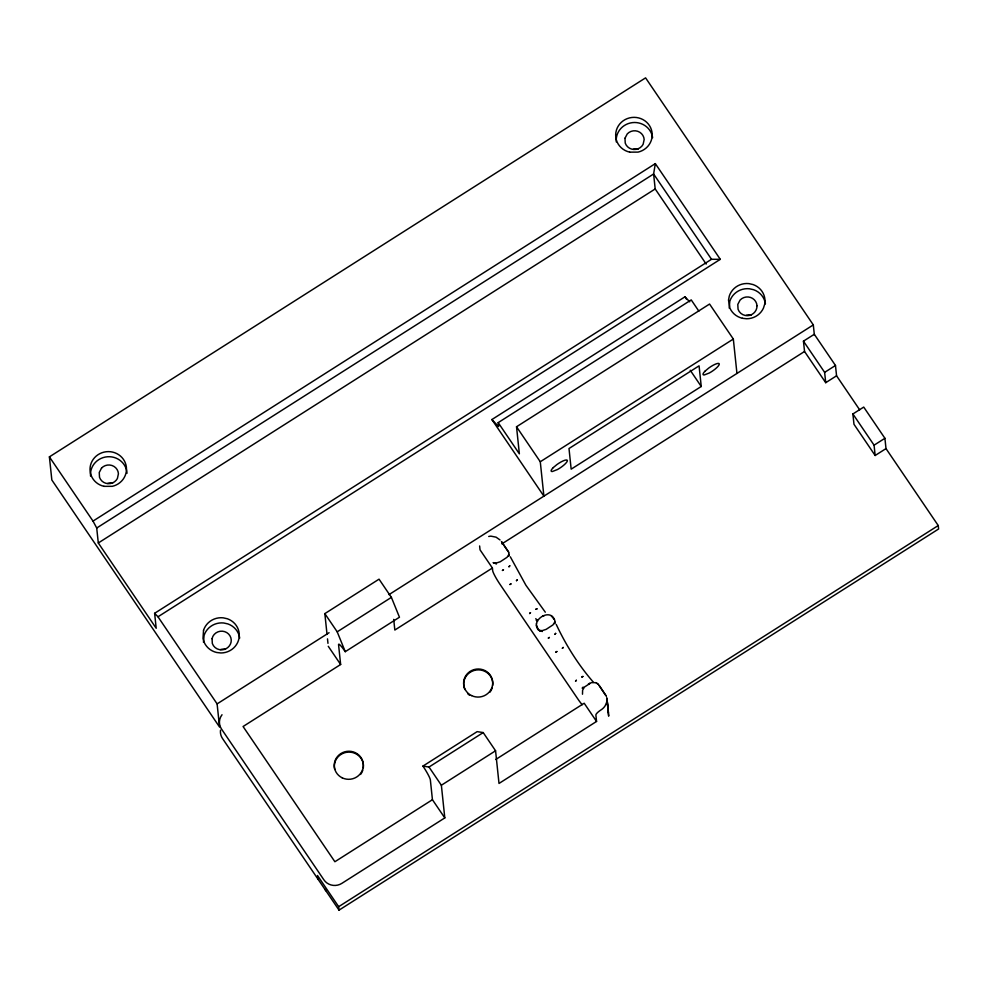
<?xml version="1.0" encoding="UTF-8"?>
<svg xmlns="http://www.w3.org/2000/svg" width="988" height="988" viewBox="0 0 988 988"><rect width="100%" height="100%" fill="white"/><g stroke="black" fill="none" stroke-linecap="round" stroke-linejoin="round"><path stroke-width="1.48" d="M606.793 697.602L606.706 702.172L605.274 705.568A12.943 12.474 -6 0 1 601.112 709.829A6.471 1.531 -34.2 0 0 595.875 714.991L596.554 721.45L499.002 783.459L495.568 750.781L483.206 732.577L477.142 731.639L422.938 766.095A12.943 1.581 57.6 0 1 430.36 779.94L432.435 799.712L444.798 817.916L341.823 883.383A12.943 12.474 -6 0 1 323.916 879.876L221.522 729.058A12.943 12.474 -6 0 1 222.016 714.744M536.422 625.157L538.497 630.011C529.852 620.748 550.007 607.422 554.54 619.797L551.218 615.746M508.882 554.342L508.808 556.046L508.894 552.724M554.787 621.946L554.713 623.65L554.799 620.328M756.969 305.724C757.265 310.862 752.868 315.382 747.805 315.641A9.719 9.361 -6 0 1 738.061 309.269L737.789 304.44L740.061 300.105A9.719 9.361 -6 0 1 756.993 305.712M595.912 682.683L591.306 682.622L584.451 687.03L582.611 690.167L582.488 694.218M655.328 163.625L720.289 259.325L711.521 259.288L154.622 613.301L156.203 628.269L98.294 542.98L96.713 528.012L93.008 521.096L655.328 163.625L653.611 173.999L655.192 188.955L706.185 264.068M536.459 623.873L536.484 623.675M508.869 554.466L507.066 557.281L500.261 561.752L496.297 563.037L493.098 562.654L494.136 562.95M554.774 622.082L552.971 624.885L546.166 629.356L542.19 630.64L539.09 630.307L540.189 630.974L539.09 630.307M101.517 468.151L99.245 472.486L99.516 477.315A9.719 9.361 -6 0 0 117.399 478.513L118.424 473.771A9.719 9.361 -6 0 0 101.505 468.127M154.622 613.301L157.981 616.784L217.113 703.888L219.546 727.02L51.833 479.995L49.4 456.864L645.584 77.867L813.309 324.904L814.371 335.018M96.713 528.012L653.611 173.999L711.521 259.288M98.294 542.98L655.192 188.955M157.981 616.784L720.289 259.325M736.949 373.439L733.331 339.045L709.569 304.045L516.526 426.767L540.275 461.754L543.894 496.161L491.888 419.554L684.943 296.832L689.723 301.809M491.888 419.554L498.594 426.52L498.187 422.629L691.23 299.907L698.862 311.146M540.275 461.754L733.331 339.045M327.028 634.42L324.842 613.622L379.046 579.166L391.396 597.37L399.461 617.228L345.257 651.685A12.943 1.581 57.6 0 0 338.563 644.719L340.638 664.504L243.073 726.513L334.883 861.734L432.435 799.712M701.245 386.481L571.163 469.164L569.002 448.527L699.072 365.844L701.245 386.481L690.217 370.228M217.113 703.888L329.078 632.715M388.963 594.64L813.309 324.904M345.257 651.685L337.204 631.826L391.396 597.37M836.564 375.798L825.721 382.689L804.541 351.481L803.454 341.156L814.297 334.277L835.478 365.474L836.564 375.798L859.671 409.835M501.879 543.882L804.541 351.481M479.625 545.956L480.032 549.822L492.395 568.026L394.829 630.048L393.718 619.39M825.721 382.689L824.634 372.365L835.478 365.474M886.001 448.601L875.158 455.493L853.978 424.284L852.891 413.972L863.722 407.081L884.915 438.289L886.001 448.601L938.242 525.542L938.6 528.988L339.032 910.133L222.51 738.505A12.943 12.474 -6 0 1 220.509 730.218M875.158 455.493L874.071 445.18L884.915 438.289M422.938 766.095L429.002 767.034L483.206 732.577M444.798 817.916L441.364 785.238L495.568 750.781M495.741 759.476L584.192 703.246L596.554 721.45M339.032 910.133L338.674 906.688L938.242 525.542M629.64 152.14L638.063 152.115A18.241 17.574 -6 0 0 652.179 133.899A18.303 17.636 -6 0 0 631.9 117.473A18.241 17.574 -6 0 0 616.45 130.008A18.303 17.636 -6 0 0 617.117 142.013A18.241 17.574 -6 0 0 629.64 152.127M742.445 318.297L746.656 318.766A18.266 17.611 -6 0 0 763.477 308.058L764.712 304.143A18.266 17.611 -6 0 0 753.066 284.556L748.941 283.618A18.266 17.611 -6 0 0 729.28 296.116L728.502 300.167L729.934 308.17A18.266 17.611 -6 0 0 742.482 318.284M103.901 486.343L112.323 486.318A18.241 17.574 -6 0 0 123.327 459.21A18.241 17.574 -6 0 0 93.243 459.309A18.241 17.574 -6 0 0 103.987 486.318M596.085 682.77L598.283 684.363L597.123 683.35M495.186 563.061L496.421 563.926L495.346 563.074M541.078 630.677L542.326 631.53L541.239 630.677M500.027 539.954L496.05 537.163L490.962 536.163A12.943 12.474 -6 0 0 488.727 536.484M593.306 682.091C578.276 664.825 565.963 645.127 556.232 624.428M545.302 612.19L525.912 585.267L510.327 556.824M501.682 541.93L508.548 551.983M598.839 685.042L606.385 696.417M803.454 341.156L824.634 372.365M852.891 413.972L874.071 445.18M684.943 296.832L686.672 299.389M498.187 422.629L519.367 453.838L516.526 426.767M501.435 541.572L508.647 552.193M535.792 618.649L537.521 621.193M324.842 613.622L337.204 631.826M429.002 767.034L441.364 785.238M328.275 646.3L340.638 664.504M49.4 456.864L93.008 521.096M338.674 906.688L317.494 875.492L317.852 878.925M599.099 685.363L605.805 695.305M608.472 712.805L606.953 698.664L608.682 716.139L607.027 699.121M492.395 568.026L492.666 570.607A12.943 1.581 57.6 0 0 500.089 584.451L577.77 698.862A12.943 1.581 57.6 0 0 582.228 704.74M327.497 638.865L327.967 643.324M729.193 308.058L729.799 301.291A18.29 17.636 -6 0 1 749.484 288.78L753.609 289.719A18.29 17.636 -6 0 1 765.428 303.872M203.466 642.262L204.071 635.506A18.29 17.636 -6 0 1 223.757 622.996L227.882 623.922A18.29 17.636 -6 0 1 239.701 638.087M326.299 891.028A12.943 12.474 -6 0 1 324.916 889.324M464.854 689.5A14.561 14.03 -6 0 1 476.204 670.012A14.561 14.03 -6 0 1 492.691 685.487M492.172 687.883A14.561 14.03 -6 0 1 489.875 692.242M469.498 695.182A14.561 14.03 -6 0 1 467.62 693.564M334.71 769.417A14.561 14.03 -6 0 1 348.097 752.127A14.561 14.03 -6 0 1 363.337 767.713M362.806 770.109A14.561 14.03 -6 0 1 360.521 774.481M220.435 649.61A9.719 9.361 -6 0 1 225.437 649.301M107.618 483.441A9.719 9.361 -6 0 1 112.632 483.144M746.162 315.394A9.719 9.361 -6 0 1 751.176 315.098M633.345 149.237A9.719 9.361 -6 0 1 638.359 148.941M90.55 476.117A18.303 17.636 -6 0 1 107.42 456.765A18.303 17.636 -6 0 1 127.02 473.264M616.277 141.902A18.303 17.636 -6 0 1 632.444 122.623A18.303 17.636 -6 0 1 652.623 137.69M212.062 638.643L212.321 643.472A9.719 9.361 -6 0 0 222.078 649.845C227.141 649.585 231.525 645.065 231.241 639.928A9.719 9.361 -6 0 0 212.902 636.309L212.062 638.643M624.972 138.271L625.243 143.112A9.719 9.361 -6 0 0 643.126 144.31L644.164 139.567A9.719 9.361 -6 0 0 627.244 133.923L624.972 138.271M203.528 630.344L202.997 638.47L204.195 642.373A18.278 17.611 -6 0 0 216.755 652.5L220.929 652.969A18.278 17.611 -6 0 0 238.997 638.347A18.278 17.611 -6 0 0 227.339 618.76L223.214 617.833A18.278 17.611 -6 0 0 203.54 630.332M509.771 565.791L509.018 566.741L509.771 565.791M555.676 633.394L554.923 634.345L555.676 633.394M553.305 467.571L552.07 468.93A9.707 2.309 -34.2 0 0 552.341 471.511L557.393 469.572A9.707 2.309 -34.2 0 0 567.371 460.569A9.707 2.309 -34.2 0 0 556.874 464.595L553.305 467.571M705.21 371.006L703.975 372.353A9.707 2.309 -34.2 0 0 704.246 374.946L709.31 373.007A9.707 2.309 -34.2 0 0 719.289 364.004A9.707 2.309 -34.2 0 0 708.779 368.018L705.21 371.006M537.213 619.698L536.435 620.476L537.213 619.698M583.105 687.302L582.34 688.08L583.105 687.302M517.28 579.857L516.477 580.66L517.28 579.857M563.185 647.461L562.382 648.264L563.185 647.461M530.47 612.696L529.667 613.499L530.47 612.696M576.375 680.312L575.572 681.103L576.375 680.312M510.944 583.92L509.981 584.501L510.944 583.92M556.849 651.524L555.886 652.105L556.849 651.524M536.966 608.855L535.891 609.25L536.966 608.855M582.871 676.459L581.895 677.002L582.871 676.459M503.448 569.891L502.46 570.434L503.448 569.891M549.353 637.495L548.365 638.038L549.353 637.495M543.746 615.833L542.622 616.253L543.746 615.833M589.638 683.437L588.527 683.857L589.638 683.437M342.206 777.84A14.561 14.03 -6 0 0 363.325 764.416A14.561 14.03 -6 0 0 340.848 753.572A14.561 14.03 -6 0 0 342.206 777.84M471.56 695.601A14.561 14.03 -6 0 0 492.691 682.177A14.561 14.03 -6 0 0 470.214 671.334A14.561 14.03 -6 0 0 471.56 695.601"/></g></svg>
